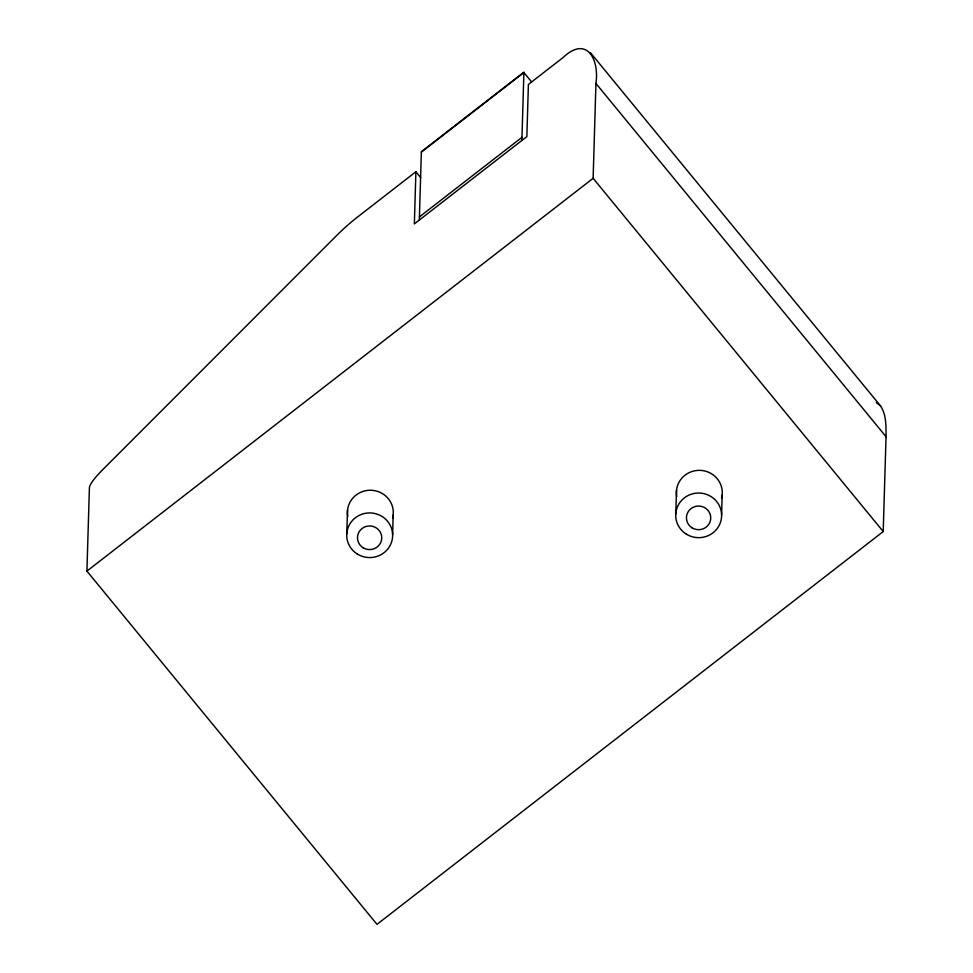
<?xml version="1.0" encoding="UTF-8"?>
<svg xmlns="http://www.w3.org/2000/svg" width="973" height="973" viewBox="0 0 973 973"><rect width="100%" height="100%" fill="white"/><g stroke="black" fill="none" stroke-linecap="round" stroke-linejoin="round"><path stroke-width="1.46" d="M883.216 531.55L593.129 178.302L595.938 83.459C599.465 59.669 586.889 34.846 562.953 57.65L528.4 84.456L526.855 136.609L414.352 223.899L415.897 171.759L358.356 216.407A43.213 7.699 -39.4 0 0 337.607 234.578L102.7 469.691A43.213 7.699 -39.4 0 0 89.407 487.801L86.913 571.102L377.001 924.35L883.216 531.55L886.038 436.707C885.965 426.344 886.549 414.839 880.492 405.863L590.392 52.615M392.63 534.907L393.165 515.07M721.613 515.009L722.148 495.172M419.327 220.044L421.358 151.727L523.9 72.16L521.881 140.465M346.765 533.958L347.543 510.059M675.749 514.06L676.527 490.149M421.345 152.116L523.9 72.537L531.599 81.927M419.424 216.882L521.966 137.315M86.913 571.102L593.129 178.302M876.369 402.64L880.492 405.863M595.938 83.459L886.038 436.707M415.897 171.759L420.713 177.621M676.734 496.51A22.951 22.318 1.7 0 1 700.244 470.36A22.951 22.318 1.7 0 1 721.552 498.298M347.75 516.408A22.951 22.318 1.7 0 1 371.26 490.258A22.951 22.318 1.7 0 1 392.569 518.208M686.415 534.201A22.951 22.318 1.7 0 0 721.601 516.262A22.951 22.318 1.7 0 0 687.984 495.573A22.951 22.318 1.7 0 0 686.415 534.201M692.107 527.853A12.15 11.822 1.7 0 0 710.728 518.354A12.15 11.822 1.7 0 0 692.934 507.395A12.15 11.822 1.7 0 0 692.107 527.853M357.432 554.111A22.951 22.318 1.7 0 0 392.618 536.172A22.951 22.318 1.7 0 0 359.001 515.471A22.951 22.318 1.7 0 0 357.432 554.111M363.124 547.75A12.15 11.822 1.7 0 0 381.744 538.251A12.15 11.822 1.7 0 0 363.951 527.305A12.15 11.822 1.7 0 0 363.124 547.75"/></g></svg>
